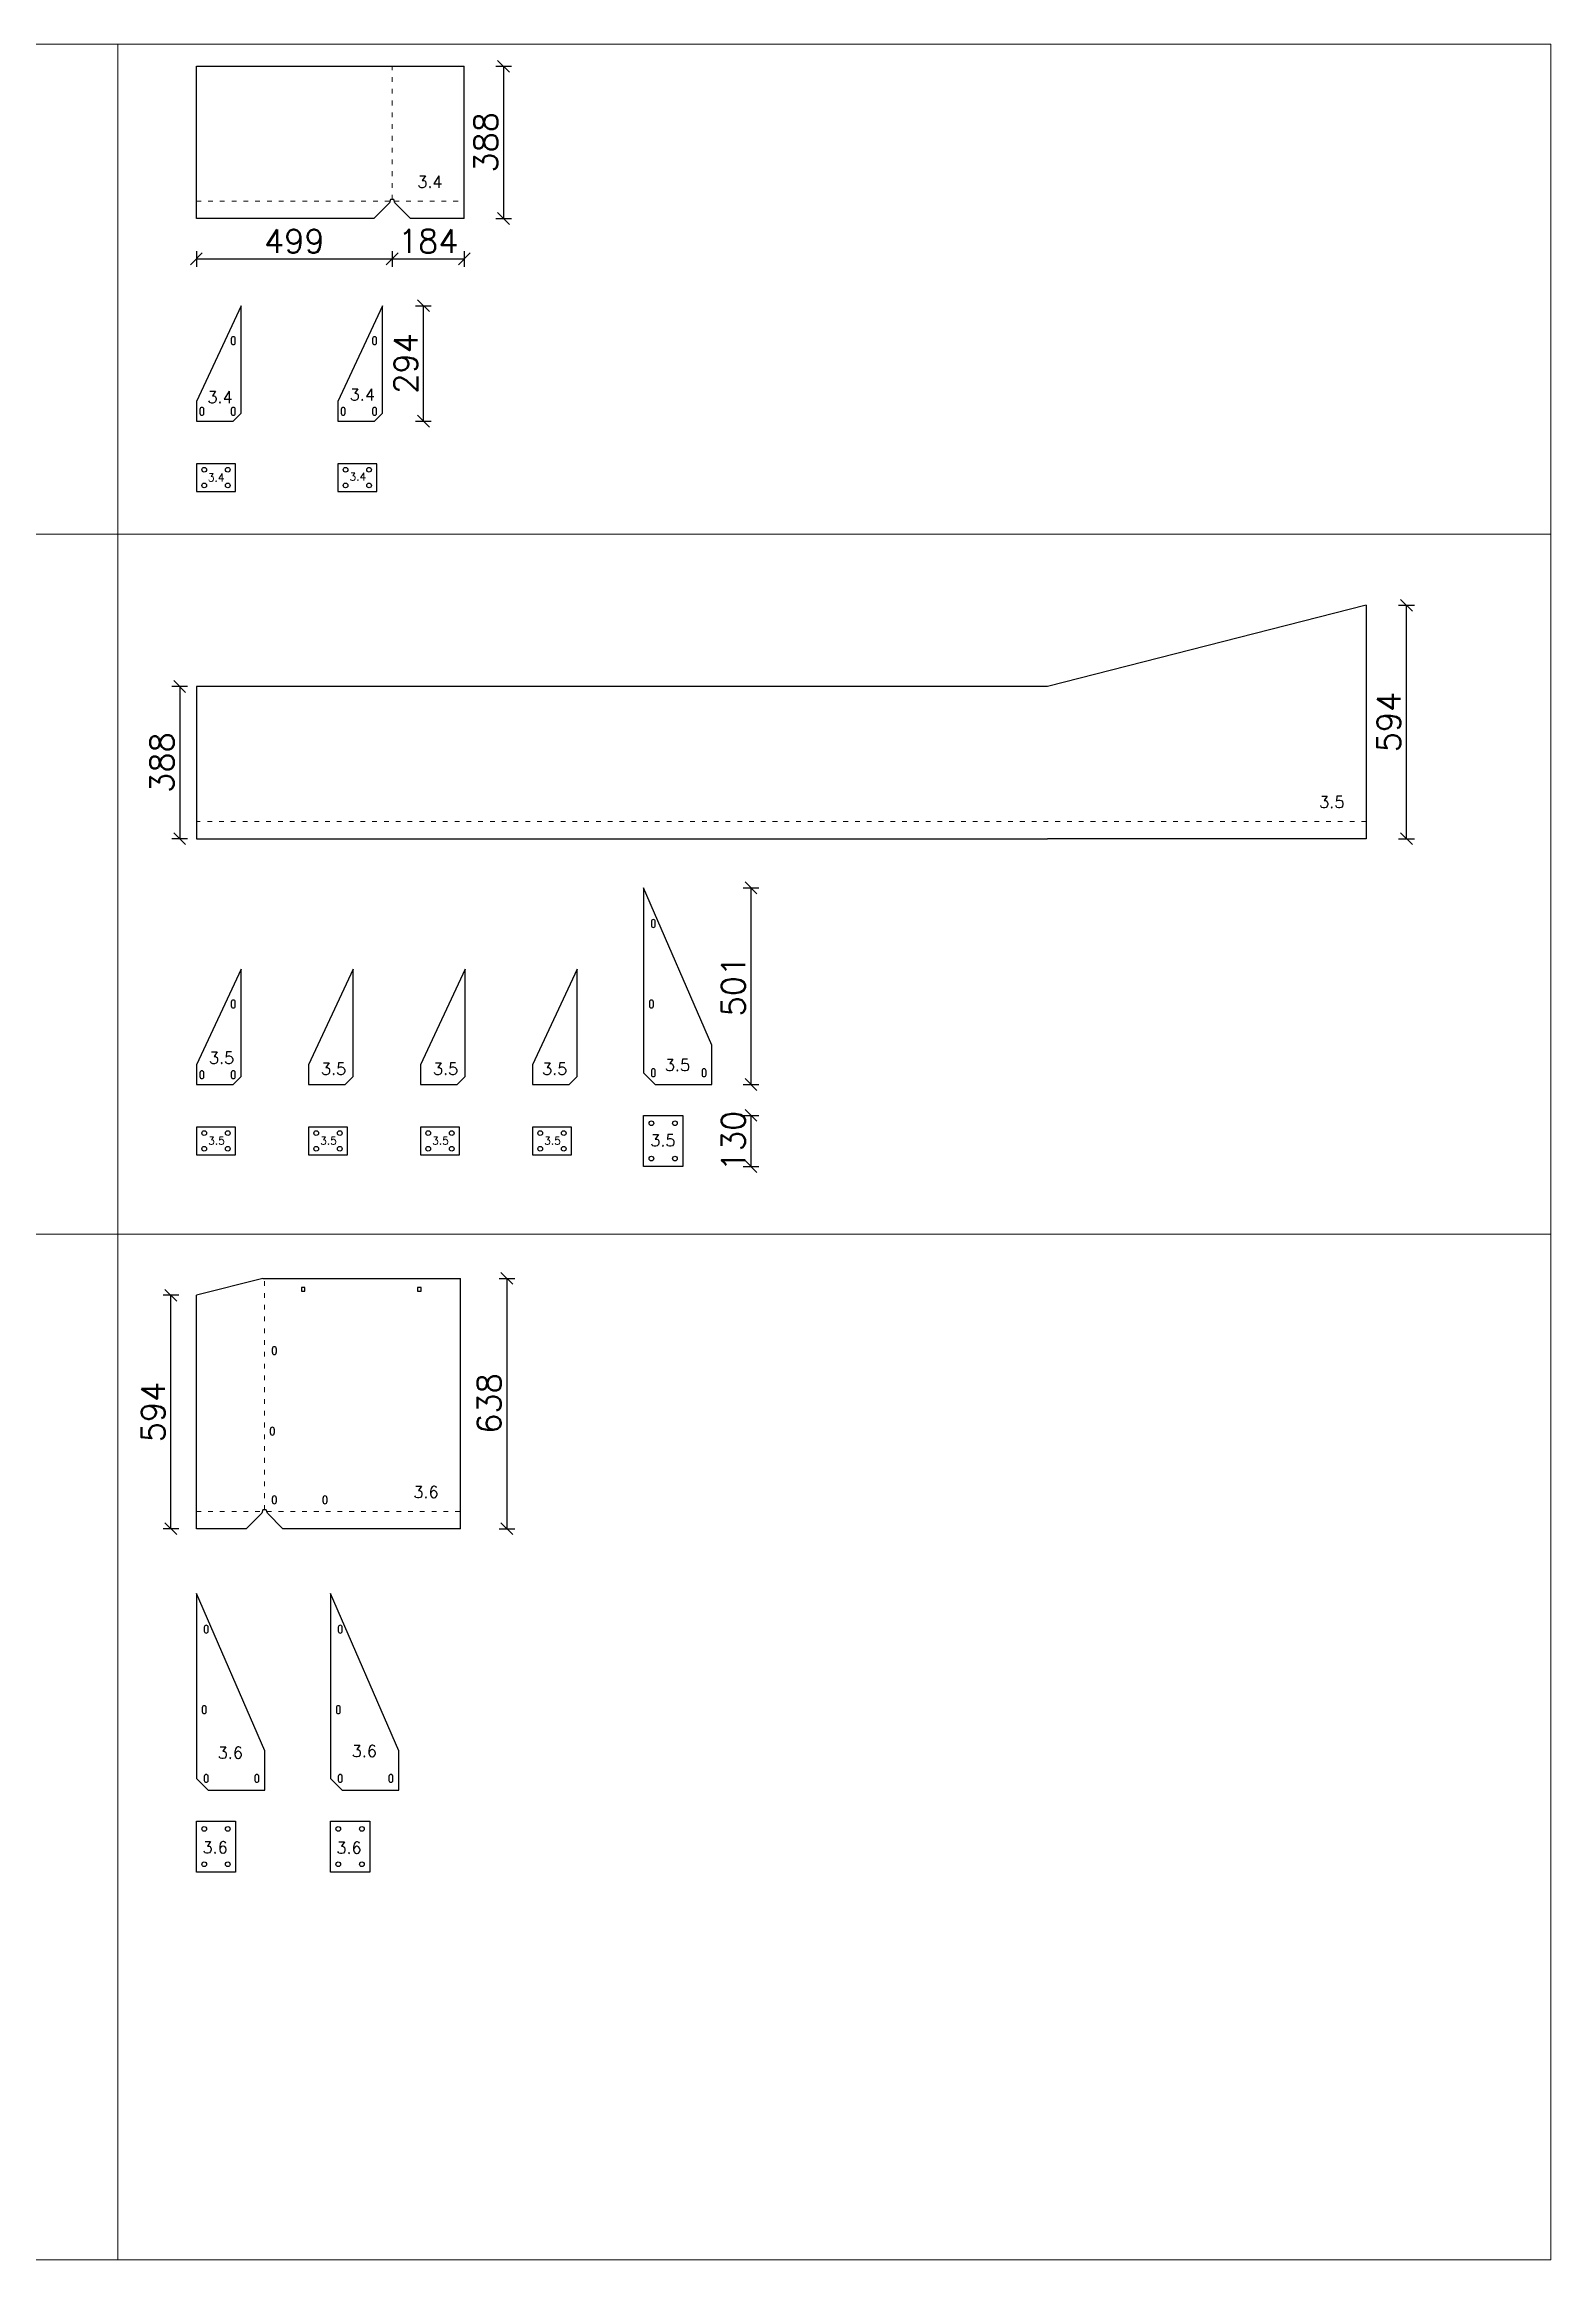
# Model space of a CAD drawing. Header units: millimetres. Extents: x 5046 to 103012, y -15969 to 47766.
# Drawn here: x 90720 to 94557, y 12047 to 17688 of the extents above; entities that cross this region are included whole.
import ezdxf

# ---------------------------------------------------------------- set-up
doc = ezdxf.new("R2010")
doc.units = ezdxf.units.MM
doc.linetypes.add('ACAD_ISO03W100', pattern=[30, 12, -18])
doc.layers.get('0').update_dxf_attribs({"lineweight": 0})
doc.layers.get('Defpoints').update_dxf_attribs({"lineweight": 0})
for name, color, linetype, lineweight in [('DIM', 3, 'Continuous', 0), ('Pomocnicze', 252, 'Continuous', 0), ('TEXT', 2, 'Continuous', 0)]:
    doc.layers.add(name, color=color, linetype=linetype, lineweight=lineweight)
doc.styles.add('Skala 1-20', font='simplex.shx', dxfattribs={"height": 60})
doc.styles.add('Skala 1-50', font='simplex.shx', dxfattribs={"height": 120})
doc.dimstyles.new('Skala 1-20', dxfattribs={"dimtxt": 6, "dimasz": 30, "dimexe": 20, "dimexo": 0.625, "dimgap": 15, "dimtad": 1, "dimdec": 0, "dimtxsty": 'Skala 1-20', "dimblk": 'OBLIQUE', "dimcen": 2.5, "dimadec": 0, "dimazin": 0, "dimtfac": 1, "dimtdec": 0, "dimtmove": 0, "dimatfit": 3, "dimldrblk": 'OBLIQUE', "dimfxl": 20, "dimfxlon": 1, "dimarcsym": 0})

# ---------------------------------------------------------------- blocks, each defined once
blk = doc.blocks.new('_Oblique')
at = {"color": 0, "linetype": 'ByBlock', "lineweight": -2}
blk.add_line((-0.5, -0.5), (0.5, 0.5), dxfattribs=at)
blk = doc.blocks.new('*D3534')
at = {"layer": 'Defpoints', "color": 0}
for p in [(91107, 17438.7), (91605.8, 17438.7), (91605.8, 17142.1)]:
    blk.add_point(p, dxfattribs=at)
at = {"layer": 'DIM', "color": 0, "lineweight": -2}
for p, q in [((91107, 17162.1), (91107, 17122.1)), ((91605.8, 17162.1), (91605.8, 17122.1)), ((91107, 17142.1), (91605.8, 17142.1))]:
    blk.add_line(p, q, dxfattribs=at)
at = {"layer": 'DIM', "color": 0, "linetype": 'ByBlock', "lineweight": -2, "xscale": 30, "yscale": 30, "zscale": 30, "rotation": 180}
blk.add_blockref('_Oblique', (91107, 17142.1), dxfattribs=at)
at = {"layer": 'DIM', "color": 0, "linetype": 'ByBlock', "lineweight": -2, "xscale": 30, "yscale": 30, "zscale": 30}
blk.add_blockref('_Oblique', (91605.8, 17142.1), dxfattribs=at)
at = {"layer": 'DIM', "color": 0, "insert": (91356.4, 17187.1), "char_height": 60, "attachment_point": 5, "style": 'Skala 1-20'}
blk.add_mtext('499', dxfattribs=at)
blk = doc.blocks.new('*D3535')
at = {"layer": 'Defpoints', "color": 0}
for p in [(91605.8, 17438.7), (91789.5, 17438.7), (91789.5, 17142.1)]:
    blk.add_point(p, dxfattribs=at)
at = {"layer": 'DIM', "color": 0, "lineweight": -2}
for p, q in [((91605.8, 17162.1), (91605.8, 17122.1)), ((91789.5, 17162.1), (91789.5, 17122.1)), ((91605.8, 17142.1), (91789.5, 17142.1))]:
    blk.add_line(p, q, dxfattribs=at)
at = {"layer": 'DIM', "color": 0, "linetype": 'ByBlock', "lineweight": -2, "xscale": 30, "yscale": 30, "zscale": 30, "rotation": 180}
blk.add_blockref('_Oblique', (91605.8, 17142.1), dxfattribs=at)
at = {"layer": 'DIM', "color": 0, "linetype": 'ByBlock', "lineweight": -2, "xscale": 30, "yscale": 30, "zscale": 30}
blk.add_blockref('_Oblique', (91789.5, 17142.1), dxfattribs=at)
at = {"layer": 'DIM', "color": 0, "insert": (91697.6, 17187.1), "char_height": 60, "attachment_point": 5, "style": 'Skala 1-20'}
blk.add_mtext('184', dxfattribs=at)
blk = doc.blocks.new('*D3536')
at = {"layer": 'Defpoints', "color": 0}
for p in [(91789.5, 17632.4), (91789.5, 17244.9), (91889.4, 17244.9)]:
    blk.add_point(p, dxfattribs=at)
at = {"layer": 'DIM', "color": 0, "lineweight": -2}
for p, q in [((91869.4, 17632.4), (91909.4, 17632.4)), ((91889.4, 17632.4), (91889.4, 17244.9)), ((91869.4, 17244.9), (91909.4, 17244.9))]:
    blk.add_line(p, q, dxfattribs=at)
at = {"layer": 'DIM', "color": 0, "linetype": 'ByBlock', "lineweight": -2, "xscale": 30, "yscale": 30, "zscale": 30}
for p, rotation in [((91889.4, 17632.4), 90), ((91889.4, 17244.9), 270)]:
    blk.add_blockref('_Oblique', p, dxfattribs=dict(at, rotation=rotation))
at = {"layer": 'DIM', "color": 0, "insert": (91844.4, 17438.7), "char_height": 60, "attachment_point": 5, "rotation": 90, "style": 'Skala 1-20'}
blk.add_mtext('388', dxfattribs=at)
blk = doc.blocks.new('*D3540')
at = {"layer": 'Defpoints', "color": 0}
for p in [(91580.9, 17022.8), (91685.4, 17022.8), (91560.9, 16728.8)]:
    blk.add_point(p, dxfattribs=at)
at = {"layer": 'DIM', "color": 0, "lineweight": -2}
for p, q in [((91665.4, 17022.8), (91705.4, 17022.8)), ((91685.4, 16728.8), (91685.4, 17022.8)), ((91665.4, 16728.8), (91705.4, 16728.8))]:
    blk.add_line(p, q, dxfattribs=at)
at = {"layer": 'DIM', "color": 0, "linetype": 'ByBlock', "lineweight": -2, "xscale": 30, "yscale": 30, "zscale": 30}
for p, rotation in [((91685.4, 17022.8), 90), ((91685.4, 16728.8), 270)]:
    blk.add_blockref('_Oblique', p, dxfattribs=dict(at, rotation=rotation))
at = {"layer": 'DIM', "color": 0, "insert": (91640.4, 16875.8), "char_height": 60, "attachment_point": 5, "rotation": 90, "style": 'Skala 1-20'}
blk.add_mtext('294', dxfattribs=at)
blk = doc.blocks.new('*D3573')
at = {"layer": 'Defpoints', "color": 0}
for p in [(94087, 16260), (94189.6, 16260), (94087, 15665.6)]:
    blk.add_point(p, dxfattribs=at)
at = {"layer": 'DIM', "color": 0, "lineweight": -2}
for p, q in [((94169.6, 16260), (94209.6, 16260)), ((94189.6, 15665.6), (94189.6, 16260)), ((94169.6, 15665.6), (94209.6, 15665.6))]:
    blk.add_line(p, q, dxfattribs=at)
at = {"layer": 'DIM', "color": 0, "linetype": 'ByBlock', "lineweight": -2, "xscale": 30, "yscale": 30, "zscale": 30}
for p, rotation in [((94189.6, 16260), 90), ((94189.6, 15665.6), 270)]:
    blk.add_blockref('_Oblique', p, dxfattribs=dict(at, rotation=rotation))
at = {"layer": 'DIM', "color": 0, "insert": (94144.6, 15962.8), "char_height": 60, "attachment_point": 5, "rotation": 90, "style": 'Skala 1-20'}
blk.add_mtext('594', dxfattribs=at)
blk = doc.blocks.new('*D3574')
at = {"layer": 'Defpoints', "color": 0}
for p in [(91107, 16053.1), (91064.4, 15665.6), (91107, 15665.6)]:
    blk.add_point(p, dxfattribs=at)
at = {"layer": 'DIM', "color": 0, "lineweight": -2}
for p, q in [((91084.4, 16053.1), (91044.4, 16053.1)), ((91064.4, 16053.1), (91064.4, 15665.6)), ((91084.4, 15665.6), (91044.4, 15665.6))]:
    blk.add_line(p, q, dxfattribs=at)
at = {"layer": 'DIM', "color": 0, "linetype": 'ByBlock', "lineweight": -2, "xscale": 30, "yscale": 30, "zscale": 30}
for p, rotation in [((91064.4, 16053.1), 90), ((91064.4, 15665.6), 270)]:
    blk.add_blockref('_Oblique', p, dxfattribs=dict(at, rotation=rotation))
at = {"layer": 'DIM', "color": 0, "insert": (91019.4, 15859.4), "char_height": 60, "attachment_point": 5, "rotation": 90, "style": 'Skala 1-20'}
blk.add_mtext('388', dxfattribs=at)
blk = doc.blocks.new('*D3586')
at = {"layer": 'Defpoints', "color": 0}
for p in [(92246.1, 15540.4), (92302.4, 15039.6), (92519.8, 15039.6)]:
    blk.add_point(p, dxfattribs=at)
at = {"layer": 'DIM', "color": 0, "lineweight": -2}
for p, q in [((92499.8, 15540.4), (92539.8, 15540.4)), ((92519.8, 15540.4), (92519.8, 15039.6)), ((92499.8, 15039.6), (92539.8, 15039.6))]:
    blk.add_line(p, q, dxfattribs=at)
at = {"layer": 'DIM', "color": 0, "linetype": 'ByBlock', "lineweight": -2, "xscale": 30, "yscale": 30, "zscale": 30}
for p, rotation in [((92519.8, 15540.4), 90), ((92519.8, 15039.6), 270)]:
    blk.add_blockref('_Oblique', p, dxfattribs=dict(at, rotation=rotation))
at = {"layer": 'DIM', "color": 0, "insert": (92474.8, 15290), "char_height": 60, "attachment_point": 5, "rotation": 90, "style": 'Skala 1-20'}
blk.add_mtext('501', dxfattribs=at)
blk = doc.blocks.new('*D3587')
at = {"layer": 'Defpoints', "color": 0}
for p in [(92346.1, 14960.9), (92346.1, 14830.9), (92519.8, 14830.9)]:
    blk.add_point(p, dxfattribs=at)
at = {"layer": 'DIM', "color": 0, "lineweight": -2}
for p, q in [((92499.8, 14960.9), (92539.8, 14960.9)), ((92519.8, 14960.9), (92519.8, 14830.9)), ((92499.8, 14830.9), (92539.8, 14830.9))]:
    blk.add_line(p, q, dxfattribs=at)
at = {"layer": 'DIM', "color": 0, "linetype": 'ByBlock', "lineweight": -2, "xscale": 30, "yscale": 30, "zscale": 30}
for p, rotation in [((92519.8, 14960.9), 90), ((92519.8, 14830.9), 270)]:
    blk.add_blockref('_Oblique', p, dxfattribs=dict(at, rotation=rotation))
at = {"layer": 'DIM', "color": 0, "insert": (92474.8, 14895.9), "char_height": 60, "attachment_point": 5, "rotation": 90, "style": 'Skala 1-20'}
blk.add_mtext('130', dxfattribs=at)
blk = doc.blocks.new('*D3604')
at = {"layer": 'Defpoints', "color": 0}
for p in [(91779.5, 14546), (91779.5, 13908.5), (91897.9, 13908.5)]:
    blk.add_point(p, dxfattribs=at)
at = {"layer": 'DIM', "color": 0, "lineweight": -2}
for p, q in [((91877.9, 14546), (91917.9, 14546)), ((91897.9, 14546), (91897.9, 13908.5)), ((91877.9, 13908.5), (91917.9, 13908.5))]:
    blk.add_line(p, q, dxfattribs=at)
at = {"layer": 'DIM', "color": 0, "linetype": 'ByBlock', "lineweight": -2, "xscale": 30, "yscale": 30, "zscale": 30}
for p, rotation in [((91897.9, 14546), 90), ((91897.9, 13908.5), 270)]:
    blk.add_blockref('_Oblique', p, dxfattribs=dict(at, rotation=rotation))
at = {"layer": 'DIM', "color": 0, "insert": (91852.9, 14227.3), "char_height": 60, "attachment_point": 5, "rotation": 90, "style": 'Skala 1-20'}
blk.add_mtext('638', dxfattribs=at)
blk = doc.blocks.new('*D3605')
at = {"layer": 'Defpoints', "color": 0}
for p in [(91042, 14502.9), (91107, 14502.9), (91107, 13908.5)]:
    blk.add_point(p, dxfattribs=at)
at = {"layer": 'DIM', "color": 0, "lineweight": -2}
for p, q in [((91062, 14502.9), (91022, 14502.9)), ((91042, 13908.5), (91042, 14502.9)), ((91062, 13908.5), (91022, 13908.5))]:
    blk.add_line(p, q, dxfattribs=at)
at = {"layer": 'DIM', "color": 0, "linetype": 'ByBlock', "lineweight": -2, "xscale": 30, "yscale": 30, "zscale": 30}
for p, rotation in [((91042, 14502.9), 90), ((91042, 13908.5), 270)]:
    blk.add_blockref('_Oblique', p, dxfattribs=dict(at, rotation=rotation))
at = {"layer": 'DIM', "color": 0, "insert": (90997, 14205.7), "char_height": 60, "attachment_point": 5, "rotation": 90, "style": 'Skala 1-20'}
blk.add_mtext('594', dxfattribs=at)

msp = doc.modelspace()

# ---------------------------------------------------------------- linework, layer by layer
at = {"color": 7, "linetype": 'Continuous', "lineweight": 25}
for p, q in [((91107, 17244.9), (91107, 17632.4)), ((91107, 17632.4), (91789.5, 17632.4)), ((91789.5, 17244.9), (91789.5, 17632.4)), ((91559.2, 17244.9), (91598.6, 17284.4)), ((91601.5, 17293), (91598.6, 17284.4)), ((91610, 17293), (91601.5, 17293)), ((91612.9, 17284.4), (91610, 17293)), ((91612.9, 17284.4), (91652.3, 17244.9)), ((91559.2, 17244.9), (91107, 17244.9)), ((91789.5, 17244.9), (91652.3, 17244.9)), ((91221, 17022.8), (91107, 16778.8)), ((91221, 16748.8), (91221, 17022.8)), ((91580.9, 17022.8), (91466.9, 16778.8)), ((91580.9, 16748.8), (91580.9, 17022.8)), ((91196, 16938.8), (91196, 16928.8)), ((91206, 16928.8), (91206, 16938.8)), ((91555.9, 16938.8), (91555.9, 16928.8)), ((91565.9, 16928.8), (91565.9, 16938.8)), ((91107, 16778.8), (91107, 16728.8)), ((91116, 16758.8), (91116, 16748.8)), ((91126, 16748.8), (91126, 16758.8)), ((91196, 16758.8), (91196, 16748.8)), ((91206, 16748.8), (91206, 16758.8)), ((91466.9, 16778.8), (91466.9, 16728.8)), ((91475.9, 16758.8), (91475.9, 16748.8)), ((91485.9, 16748.8), (91485.9, 16758.8)), ((91555.9, 16758.8), (91555.9, 16748.8)), ((91565.9, 16748.8), (91565.9, 16758.8)), ((91107, 16728.8), (91201, 16728.8)), ((91201, 16728.8), (91221, 16748.8)), ((91466.9, 16728.8), (91560.9, 16728.8)), ((91560.9, 16728.8), (91580.9, 16748.8)), ((91207, 16620.1), (91107, 16620.1)), ((91107, 16620.1), (91107, 16550.1)), ((91207, 16550.1), (91207, 16620.1)), ((91566.9, 16620.1), (91466.9, 16620.1)), ((91466.9, 16620.1), (91466.9, 16550.1)), ((91566.9, 16550.1), (91566.9, 16620.1)), ((91107, 16550.1), (91207, 16550.1)), ((91466.9, 16550.1), (91566.9, 16550.1)), ((94087, 16260), (93275, 16053.1)), ((94087, 16260), (94087, 15665.6)), ((91107, 16053.1), (91107, 15665.6)), ((93275, 16053.1), (91107, 16053.1)), ((91107, 15665.6), (93275, 15665.6)), ((94087, 15665.6), (93275, 15665.6)), ((92420.1, 15139.6), (92246.1, 15540.4)), ((92246.1, 15540.4), (92246.1, 15069.6)), ((92266.1, 15454.6), (92266.1, 15444.6)), ((92276.1, 15444.6), (92276.1, 15454.6)), ((91221, 15333.6), (91107, 15089.6)), ((91221, 15059.6), (91221, 15333.6)), ((91506.3, 15333.6), (91392.3, 15089.6)), ((91506.3, 15059.6), (91506.3, 15333.6)), ((91791.5, 15333.6), (91677.5, 15089.6)), ((91791.5, 15059.6), (91791.5, 15333.6)), ((92076.8, 15333.6), (91962.8, 15089.6)), ((92076.8, 15059.6), (92076.8, 15333.6)), ((91196, 15249.6), (91196, 15239.6)), ((91206, 15239.6), (91206, 15249.6)), ((92261.1, 15249.6), (92261.1, 15239.6)), ((92271.1, 15239.6), (92271.1, 15249.6)), ((92420.1, 15039.6), (92420.1, 15139.6)), ((91107, 15089.6), (91107, 15039.6)), ((91116, 15069.6), (91116, 15059.6)), ((91126, 15059.6), (91126, 15069.6)), ((91196, 15069.6), (91196, 15059.6)), ((91206, 15059.6), (91206, 15069.6)), ((91392.3, 15089.6), (91392.3, 15039.6)), ((91677.5, 15089.6), (91677.5, 15039.6)), ((91962.8, 15089.6), (91962.8, 15039.6)), ((92246.1, 15069.6), (92276.1, 15039.6)), ((92266.1, 15074.6), (92266.1, 15064.6)), ((92276.1, 15064.6), (92276.1, 15074.6)), ((92395.2, 15074.6), (92395.2, 15064.6)), ((92405.2, 15064.6), (92405.2, 15074.6)), ((91107, 15039.6), (91201, 15039.6)), ((91201, 15039.6), (91221, 15059.6)), ((91392.3, 15039.6), (91486.3, 15039.6)), ((91486.3, 15039.6), (91506.3, 15059.6)), ((91677.5, 15039.6), (91771.5, 15039.6)), ((91771.5, 15039.6), (91791.5, 15059.6)), ((91962.8, 15039.6), (92056.8, 15039.6)), ((92056.8, 15039.6), (92076.8, 15059.6)), ((92276.1, 15039.6), (92420.1, 15039.6)), ((92246.1, 14830.9), (92246.1, 14960.9)), ((92246.1, 14960.9), (92346.1, 14960.9)), ((92346.1, 14960.9), (92346.1, 14830.9)), ((91207, 14930.9), (91107, 14930.9)), ((91107, 14930.9), (91107, 14860.9)), ((91207, 14860.9), (91207, 14930.9)), ((91492.3, 14930.9), (91392.3, 14930.9)), ((91392.3, 14930.9), (91392.3, 14860.9)), ((91492.3, 14860.9), (91492.3, 14930.9)), ((91777.5, 14930.9), (91677.5, 14930.9)), ((91677.5, 14930.9), (91677.5, 14860.9)), ((91777.5, 14860.9), (91777.5, 14930.9)), ((92062.8, 14930.9), (91962.8, 14930.9)), ((91962.8, 14930.9), (91962.8, 14860.9)), ((92062.8, 14860.9), (92062.8, 14930.9)), ((91107, 14860.9), (91207, 14860.9)), ((91392.3, 14860.9), (91492.3, 14860.9)), ((91677.5, 14860.9), (91777.5, 14860.9)), ((91962.8, 14860.9), (92062.8, 14860.9)), ((92346.1, 14830.9), (92246.1, 14830.9)), ((91276.5, 14546), (91107, 14502.9)), ((91107, 13908.5), (91107, 14502.9)), ((91276.5, 14546), (91779.5, 14546)), ((91383.5, 14522.5), (91374.5, 14522.5)), ((91374.5, 14522.5), (91374.5, 14513.5)), ((91374.5, 14513.5), (91383.5, 14513.5)), ((91383.5, 14513.5), (91383.5, 14522.5)), ((91679.5, 14522.5), (91670.5, 14522.5)), ((91670.5, 14522.5), (91670.5, 14513.5)), ((91670.5, 14513.5), (91679.5, 14513.5)), ((91679.5, 14513.5), (91679.5, 14522.5)), ((91779.5, 13908.5), (91779.5, 14546)), ((91300.5, 14357), (91300.5, 14367)), ((91310.5, 14367), (91310.5, 14357)), ((91295.5, 14152), (91295.5, 14162)), ((91305.5, 14162), (91305.5, 14152)), ((91234.2, 13908.5), (91273.6, 13948)), ((91276.5, 13956.6), (91273.6, 13948)), ((91285, 13956.6), (91276.5, 13956.6)), ((91287.9, 13948), (91285, 13956.6)), ((91287.9, 13948), (91327.3, 13908.5)), ((91300.5, 13977), (91300.5, 13987)), ((91310.5, 13987), (91310.5, 13977)), ((91429.6, 13977), (91429.6, 13987)), ((91439.6, 13987), (91439.6, 13977)), ((91234.2, 13908.5), (91107, 13908.5)), ((91779.5, 13908.5), (91327.3, 13908.5)), ((91281, 13342.7), (91107, 13743.5)), ((91107, 13743.5), (91107, 13272.7)), ((91622.5, 13342.7), (91448.5, 13743.5)), ((91448.5, 13743.5), (91448.5, 13272.7)), ((91127, 13657.7), (91127, 13647.7)), ((91137, 13647.7), (91137, 13657.7)), ((91468.5, 13657.7), (91468.5, 13647.7)), ((91478.5, 13647.7), (91478.5, 13657.7)), ((91122, 13452.7), (91122, 13442.7)), ((91132, 13442.7), (91132, 13452.7)), ((91463.5, 13452.7), (91463.5, 13442.7)), ((91473.5, 13442.7), (91473.5, 13452.7)), ((91281, 13242.7), (91281, 13342.7)), ((91622.5, 13242.7), (91622.5, 13342.7)), ((91107, 13272.7), (91137, 13242.7)), ((91127, 13277.7), (91127, 13267.7)), ((91137, 13267.7), (91137, 13277.7)), ((91256.1, 13277.7), (91256.1, 13267.7)), ((91266.1, 13267.7), (91266.1, 13277.7)), ((91448.5, 13272.7), (91478.5, 13242.7)), ((91468.5, 13277.7), (91468.5, 13267.7)), ((91478.5, 13267.7), (91478.5, 13277.7)), ((91597.6, 13277.7), (91597.6, 13267.7)), ((91607.6, 13267.7), (91607.6, 13277.7)), ((91137, 13242.7), (91281, 13242.7)), ((91478.5, 13242.7), (91622.5, 13242.7)), ((91107, 13034), (91107, 13164)), ((91107, 13164), (91207, 13164)), ((91207, 13164), (91207, 13034)), ((91448.5, 13034), (91448.5, 13164)), ((91448.5, 13164), (91548.5, 13164)), ((91548.5, 13164), (91548.5, 13034)), ((91207, 13034), (91107, 13034)), ((91548.5, 13034), (91448.5, 13034))]:
    msp.add_line(p, q, dxfattribs=at)
for centre in [(91127, 16605.1), (91187, 16605.1), (91486.9, 16605.1), (91546.9, 16605.1), (91127, 16565.1), (91187, 16565.1), (91486.9, 16565.1), (91546.9, 16565.1), (91127, 14915.9), (91187, 14915.9), (91412.3, 14915.9), (91472.3, 14915.9), (91697.5, 14915.9), (91757.5, 14915.9), (91982.8, 14915.9), (92042.8, 14915.9), (92266.1, 14940.9), (92326.1, 14940.9), (91127, 14875.9), (91187, 14875.9), (91412.3, 14875.9), (91472.3, 14875.9), (91697.5, 14875.9), (91757.5, 14875.9), (91982.8, 14875.9), (92042.8, 14875.9), (92266.1, 14850.9), (92326.1, 14850.9), (91127, 13144), (91187, 13144), (91468.5, 13144), (91528.5, 13144), (91127, 13054), (91187, 13054), (91468.5, 13054), (91528.5, 13054)]:
    msp.add_circle(centre, 6, dxfattribs=at)
for centre, start, end in [((91201, 16938.8), 0, 180), ((91201, 16928.8), 180, 0), ((91560.9, 16938.8), 0, 180), ((91560.9, 16928.8), 180, 0), ((91121, 16758.8), 0, 180), ((91201, 16758.8), 0, 180), ((91480.9, 16758.8), 0, 180), ((91560.9, 16758.8), 0, 180), ((91121, 16748.8), 180, 0), ((91201, 16748.8), 180, 0), ((91480.9, 16748.8), 180, 0), ((91560.9, 16748.8), 180, 0), ((92271.1, 15454.6), 0, 180), ((92271.1, 15444.6), 180, 0), ((91201, 15249.6), 0, 180), ((91201, 15239.6), 180, 0), ((92266.1, 15249.6), 0, 180), ((92266.1, 15239.6), 180, 0), ((91121, 15069.6), 0, 180), ((91201, 15069.6), 0, 180), ((92271.1, 15074.6), 0, 180), ((92271.1, 15064.6), 180, 0), ((92400.2, 15074.6), 0, 180), ((92400.2, 15064.6), 180, 0), ((91121, 15059.6), 180, 0), ((91201, 15059.6), 180, 0), ((91305.5, 14367), 0, 180), ((91305.5, 14357), 180, 0), ((91300.5, 14162), 0, 180), ((91300.5, 14152), 180, 0), ((91305.5, 13987), 0, 180), ((91434.6, 13987), 0, 180), ((91305.5, 13977), 180, 0), ((91434.6, 13977), 180, 0), ((91132, 13657.7), 0, 180), ((91473.5, 13657.7), 0, 180), ((91132, 13647.7), 180, 0), ((91473.5, 13647.7), 180, 0), ((91127, 13452.7), 0, 180), ((91127, 13442.7), 180, 0), ((91468.5, 13452.7), 0, 180), ((91468.5, 13442.7), 180, 0), ((91132, 13277.7), 0, 180), ((91132, 13267.7), 180, 0), ((91261.1, 13277.7), 0, 180), ((91261.1, 13267.7), 180, 0), ((91473.5, 13277.7), 0, 180), ((91473.5, 13267.7), 180, 0), ((91602.6, 13277.7), 0, 180), ((91602.6, 13267.7), 180, 0)]:
    msp.add_arc(centre, 5, start, end, dxfattribs=at)
at = {"layer": 'Pomocnicze'}
for p, q in [((90907, 17688.5), (90907, 12047.1)), ((94557, 16441.4), (86871.6, 16441.4)), ((94557, 14658.4), (86871.6, 14658.4))]:
    msp.add_line(p, q, dxfattribs=at)
at = {"layer": 'Pomocnicze', "linetype": 'ACAD_ISO03W100'}
for p, q in [((91605.8, 17293), (91605.8, 17632.4)), ((91107, 17288.7), (91600.1, 17288.7)), ((91611.5, 17288.7), (91789.5, 17288.7)), ((94087, 15709.4), (91107, 15709.4)), ((91280.8, 13956.6), (91280.8, 14546)), ((91107, 13952.3), (91275.1, 13952.3)), ((91286.5, 13952.3), (91779.5, 13952.3))]:
    msp.add_line(p, q, dxfattribs=at)
at = {"layer": 'Pomocnicze'}
msp.add_lwpolyline([(86871.6, 17688.5), (86871.6, 12047.1), (94557, 12047.1), (94557, 17688.5)], close=True, dxfattribs=at)

# ---------------------------------------------------------------- texts
at = {"layer": 'TEXT', "width": 74.012, "attachment_point": 1, "style": 'Skala 1-50'}
for s, insert, char_height in [('3.4', (91669.7, 17353.3), 30), ('3.4', (91497.5, 16811.5), 30), ('3.4', (91135.1, 16805), 30), ('3.4', (91136, 16595.4), 20), ('3.4', (91496.7, 16597.6), 20), ('3.5', (93967.2, 15774), 30), ('3.5', (91139, 15122.5), 30), ('3.5', (91424.3, 15094.4), 30), ('3.5', (91709.6, 15094.4), 30), ('3.5', (91987.7, 15094.4), 30), ('3.5', (92300.3, 15104.2), 30), ('3.5', (91136.8, 14906.7), 20), ('3.5', (91422.1, 14906.7), 20), ('3.5', (91707.4, 14906.7), 20), ('3.5', (91992.6, 14906.7), 20), ('3.5', (92263.2, 14912.2), 30), ('3.6', (91659.7, 14016.9), 30), ('3.6', (91161.2, 13353.1), 30), ('3.6', (91502.7, 13357.3), 30), ('3.6', (91122.6, 13111.9), 30), ('3.6', (91463.7, 13111.1), 30)]:
    msp.add_mtext(s, dxfattribs=dict(at, insert=insert, char_height=char_height))

# ---------------------------------------------------------------- dimensions: what is measured, and where the dimension line sits
at = {"layer": 'DIM'}
for base, p1, p2, picture, middle in [((91889.4366, 17244.9135), (91789.5114, 17632.4235), (91789.5114, 17244.9135), '*D3536', (91844.4366, 17438.6685)), ((91685.4, 17022.8), (91560.9, 16728.8), (91580.9, 17022.8), '*D3540', (91640.4, 16875.8)), ((92519.8, 15039.6), (92246.1, 15540.4), (92302.4, 15039.6), '*D3586', (92474.8, 15290)), ((91897.9099, 13908.5334), (91779.5114, 14546.0434), (91779.5114, 13908.5334), '*D3604', (91852.9099, 14227.2884)), ((91042, 14502.9), (91107, 13908.5), (91107, 14502.9), '*D3605', (90997, 14205.7))]:
    dim = msp.add_linear_dim(base=base, p1=p1, p2=p2, angle=90, dimstyle='Skala 1-20', dxfattribs=at)
    dim.commit()
    dim.dimension.update_dxf_attribs({"geometry": picture, "text_midpoint": middle})
for base, p1, p2, picture, middle in [((91605.8, 17142.1), (91107, 17438.7), (91605.8, 17438.7), '*D3534', (91356.4, 17187.1)), ((91789.5, 17142.1), (91605.8, 17438.7), (91789.5, 17438.7), '*D3535', (91697.6, 17187.1))]:
    dim = msp.add_linear_dim(base=base, p1=p1, p2=p2, dimstyle='Skala 1-20', dxfattribs=at)
    dim.commit()
    dim.dimension.update_dxf_attribs({"geometry": picture, "text_midpoint": middle})
for p1, p2, distance, picture, middle in [((94087, 15665.6), (94087, 16260), -102.6, '*D3573', (94144.6, 15962.8)), ((91107.0014, 16053.1309), (91107.0014, 15665.6209), -42.5826, '*D3574', (91019.4188, 15859.3759))]:
    dim = msp.add_aligned_dim(p1=p1, p2=p2, distance=distance, dimstyle='Skala 1-20', dxfattribs=at)
    dim.commit()
    dim.dimension.update_dxf_attribs({"geometry": picture, "text_midpoint": middle})
dim = msp.add_linear_dim(base=(92519.8, 14830.9), p1=(92346.1, 14960.9), p2=(92346.1, 14830.9), angle=90, dimstyle='Skala 1-20', dxfattribs=at)
dim.commit()
dim.dimension.update_dxf_attribs({"geometry": '*D3587', "text_midpoint": (92519.8, 14895.9), "dimtype": 160})

doc.saveas('drawing.dxf')
